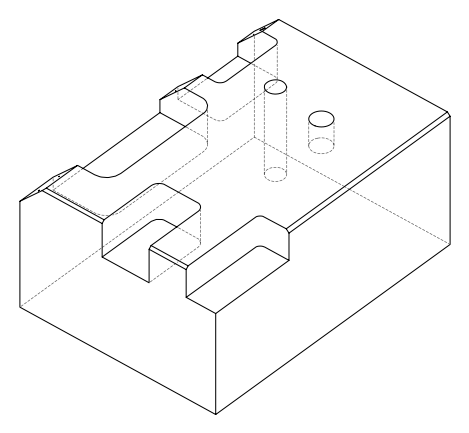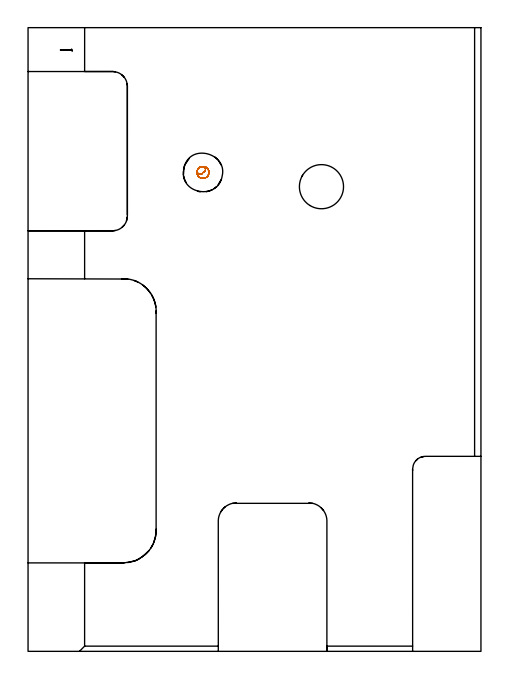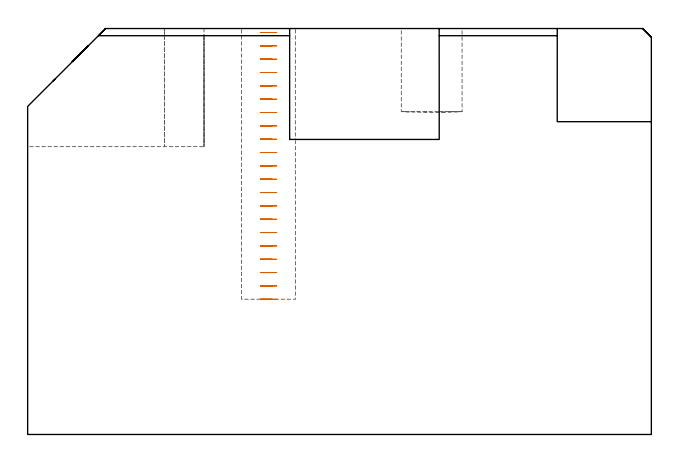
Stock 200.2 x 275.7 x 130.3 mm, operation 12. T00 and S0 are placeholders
(PLAN: 12 operations, 5 tool changes, 67.2 min)
(1 INDEXABLE_INSERT_DRILL_BLIND_HOLE_FROM_SOLID | STEP1POCKET | NXT0302_010 | 0.12 min | 7989 mm3)
(2 AREA_MILL | FG_CHAMFER_SURFACE | UGT0205_001 | 1.92 min | 11818 mm3)
(3 AREA_MILL_1 | FG_CHAMFER_SURFACE_1 | UGT0205_001 | 0.64 min | 172 mm3)
(4 AREA_MILL_2 | FG_CHAMFER_SURFACE_2 | UGT0205_001 | 3.24 min | 14804 mm3)
(5 AREA_MILL_3 | FG_CHAMFER_SURFACE_3 | UGT0205_001 | 0.45 min | 110 mm3)
(6 AREA_MILL_4 | FG_CHAMFER_SURFACE_4 | UGT0205_001 | 1.71 min | 8656 mm3)
(7 AREA_MILL_5 | FG_CHAMFER_SURFACE_5 | UGT0205_001 | 1.67 min | 752 mm3)
(8 MILL_CORNER_NOTCH_RECTANGULAR | CORNER_NOTCH_RECTANGULAR | NXT0201_013 | Follow Part, ap 2.5, ae 75% | 12.46 min | 77623 mm3)
(9 MILL_SLOT | SLOT_PARTIAL_RECTANGULAR | NXT0201_011 | Follow Part, ap 3, ae 75% | 12.02 min | 111120 mm3)
(10 MILL_SLOT_1 | SLOT_PARTIAL_RECTANGULAR_1 | NXT0201_011 | Follow Part, ap 3, ae 75% | 15.78 min | 111270 mm3)
(11 MILL_SLOT_2 | SLOT_PARTIAL_RECTANGULAR_2 | UGT0201_094 | Follow Part, ap 5, ae 75% | 14.82 min | 260853 mm3)
(12 MILL_BLIND_HOLE_FROM_SOLID_MATERIAL | STEP1POCKET_1 | NXT0201_011 | Spiral | 2.33 min | 20445 mm3)
(TOOL NXT0302_010 | Index. Insert Drill 19.5mm [880-D1950L25-05] | D19.5 PA176 FL98 Z2)
(TOOL UGT0205_001 | Chamfer Mill 20 x 3 x 45 deg. | D20 FL50 Z2)
(TOOL NXT0201_013 | ENDMILL 10mm | D10 FL30 Z4)
(TOOL NXT0201_011 | ENDMILL 12mm [2P460-1200-NA 1630] | D12 FL38 Z6)
(TOOL UGT0201_094 | End mill 20 mm | D20 FL38 Z4)
(OP 12 MILL_BLIND_HOLE_FROM_SOLID_MATERIAL)
G17 G21 G94 G90
T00 M6
G54
G17 G0 G90 X77.3 Y211.7 S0 M3
G43 Z140.3 H1
Z129.019
G94 G3 X77.714 Y213.936 R1.156 F250.
X74.826 Y212.65 R2.236
X76.35 Y209.226 R2.65
X74.826 Y212.65 R-2.65
X75.588 Y210.938 R1.325
X77.3 Y211.7 R1.325
G0 Z124.738
G3 X77.714 Y213.936 R1.156
X74.826 Y212.65 R2.236
X76.35 Y209.226 R2.65
X74.826 Y212.65 R-2.65
X75.588 Y210.938 R1.325
X77.3 Y211.7 R1.325
G0 Z120.457
G3 X77.714 Y213.936 R1.156
X74.826 Y212.65 R2.236
X76.35 Y209.226 R2.65
X74.826 Y212.65 R-2.65
X75.588 Y210.938 R1.325
X77.3 Y211.7 R1.325
G0 Z116.176
G3 X77.714 Y213.936 R1.156
X74.826 Y212.65 R2.236
X76.35 Y209.226 R2.65
X74.826 Y212.65 R-2.65
X75.588 Y210.938 R1.325
X77.3 Y211.7 R1.325
G0 Z111.895
G3 X77.714 Y213.936 R1.156
X74.826 Y212.65 R2.236
X76.35 Y209.226 R2.65
X74.826 Y212.65 R-2.65
X75.588 Y210.938 R1.325
X77.3 Y211.7 R1.325
G0 Z107.614
G3 X77.714 Y213.936 R1.156
X74.826 Y212.65 R2.236
X76.35 Y209.226 R2.65
X74.826 Y212.65 R-2.65
X75.588 Y210.938 R1.325
X77.3 Y211.7 R1.325
G0 Z103.333
G3 X77.714 Y213.936 R1.156
X74.826 Y212.65 R2.236
X76.35 Y209.226 R2.65
X74.826 Y212.65 R-2.65
X75.588 Y210.938 R1.325
X77.3 Y211.7 R1.325
G0 Z99.052
G3 X77.714 Y213.936 R1.156
X74.826 Y212.65 R2.236
X76.35 Y209.226 R2.65
X74.826 Y212.65 R-2.65
X75.588 Y210.938 R1.325
X77.3 Y211.7 R1.325
G0 Z94.771
G3 X77.714 Y213.936 R1.156
X74.826 Y212.65 R2.236
X76.35 Y209.226 R2.65
X74.826 Y212.65 R-2.65
X75.588 Y210.938 R1.325
X77.3 Y211.7 R1.325
G0 Z90.49
G3 X77.714 Y213.936 R1.156
X74.826 Y212.65 R2.236
X76.35 Y209.226 R2.65
X74.826 Y212.65 R-2.65
X75.588 Y210.938 R1.325
X77.3 Y211.7 R1.325
G0 Z86.21
G3 X77.714 Y213.936 R1.156
X74.826 Y212.65 R2.236
X76.35 Y209.226 R2.65
X74.826 Y212.65 R-2.65
X75.588 Y210.938 R1.325
X77.3 Y211.7 R1.325
G0 Z81.929
G3 X77.714 Y213.936 R1.156
X74.826 Y212.65 R2.236
X76.35 Y209.226 R2.65
X74.826 Y212.65 R-2.65
X75.588 Y210.938 R1.325
X77.3 Y211.7 R1.325
G0 Z77.648
G3 X77.714 Y213.936 R1.156
X74.826 Y212.65 R2.236
X76.35 Y209.226 R2.65
X74.826 Y212.65 R-2.65
X75.588 Y210.938 R1.325
X77.3 Y211.7 R1.325
G0 Z73.367
G3 X77.714 Y213.936 R1.156
X74.826 Y212.65 R2.236
X76.35 Y209.226 R2.65
X74.826 Y212.65 R-2.65
X75.588 Y210.938 R1.325
X77.3 Y211.7 R1.325
G0 Z69.086
G3 X77.714 Y213.936 R1.156
X74.826 Y212.65 R2.236
X76.35 Y209.226 R2.65
X74.826 Y212.65 R-2.65
X75.588 Y210.938 R1.325
X77.3 Y211.7 R1.325
G0 Z64.805
G3 X77.714 Y213.936 R1.156
X74.826 Y212.65 R2.236
X76.35 Y209.226 R2.65
X74.826 Y212.65 R-2.65
X75.588 Y210.938 R1.325
X77.3 Y211.7 R1.325
G0 Z60.524
G3 X77.714 Y213.936 R1.156
X74.826 Y212.65 R2.236
X76.35 Y209.226 R2.65
X74.826 Y212.65 R-2.65
X75.588 Y210.938 R1.325
X77.3 Y211.7 R1.325
G0 Z56.243
G3 X77.714 Y213.936 R1.156
X74.826 Y212.65 R2.236
X76.35 Y209.226 R2.65
X74.826 Y212.65 R-2.65
X75.588 Y210.938 R1.325
X77.3 Y211.7 R1.325
G0 Z51.962
G3 X77.714 Y213.936 R1.156
X74.826 Y212.65 R2.236
X76.35 Y209.226 R2.65
X74.826 Y212.65 R-2.65
X75.588 Y210.938 R1.325
X77.3 Y211.7 R1.325
G0 Z47.681
G3 X77.714 Y213.936 R1.156
X74.826 Y212.65 R2.236
X76.35 Y209.226 R2.65
X74.826 Y212.65 R-2.65
X75.588 Y210.938 R1.325
X77.3 Y211.7 R1.325
G0 Z43.4
G3 X77.714 Y213.936 R1.156
X74.826 Y212.65 R2.236
X76.35 Y209.226 R2.65
X74.826 Y212.65 R-2.65
X75.588 Y210.938 R1.325
X77.3 Y211.7 R1.325
G0 Z140.3
M5
M2
